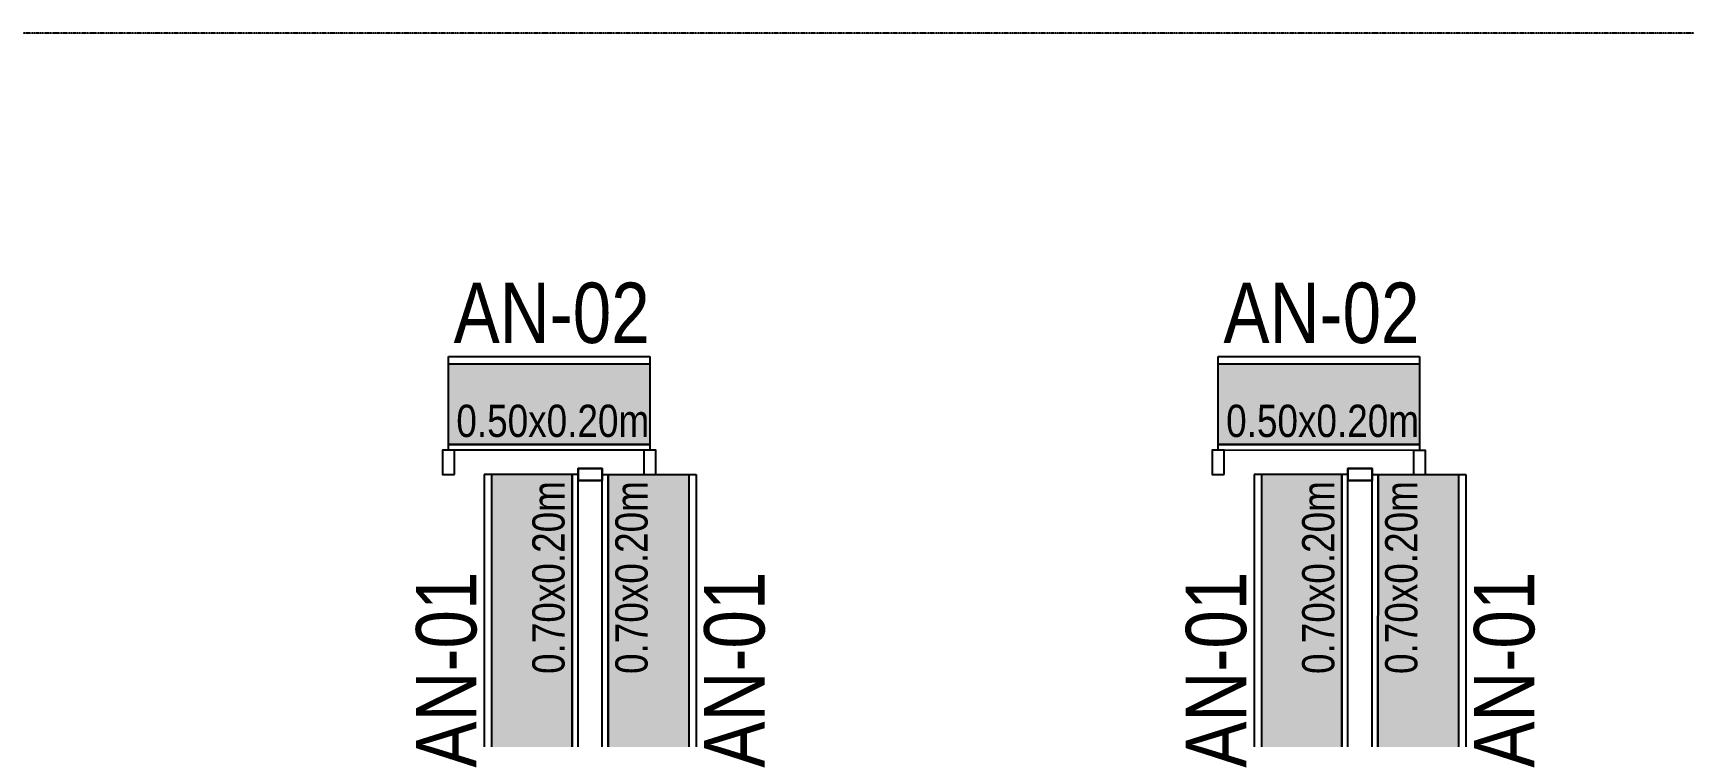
# Model space of a CAD drawing. Header units: millimetres. Extents: x 2698011 to 2856548, y 1019778 to 1210064.
# Drawn here: x 2789770 to 2793870, y 1124150 to 1125898 of the extents above; entities that cross this region are included whole.
import ezdxf
from ezdxf.enums import TextEntityAlignment as Align

# ---------------------------------------------------------------- set-up
doc = ezdxf.new("R2010")
doc.units = ezdxf.units.MM
doc.linetypes.add('DASHED', pattern=[19.05, 12.7, -6.35])
doc.linetypes.add('HIDDEN', pattern=[0.375, 0.25, -0.125])
doc.layers.add('_ textos', color=9, linetype='Continuous', lineweight=5)
for name, color, linetype in [('Bloques borde', 9, 'Continuous'), ('REFERENCIAS', 9, 'DASHED'), ('Y - PERFILES', 9, 'Continuous'), ('Y_ Perfiles planta', 9, 'Continuous')]:
    doc.layers.add(name, color=color, linetype=linetype)
doc.styles.add('ARIAL NARROW', font='ARIALN.TTF')

# ---------------------------------------------------------------- blocks, each defined once
blk = doc.blocks.new('500x200')
at = {"layer": 'Y - PERFILES'}
blk.add_hatch(color=0, dxfattribs=at).paths.add_polyline_path([(53.8674, -9.1479), (53.8674, -8.9479), (53.3674, -8.9479), (53.3674, -9.1479)])
at = {"layer": 'Bloques borde'}
for p, q in [((53.3674, -9.1479), (53.3674, -8.9297)), ((53.3674, -8.9297), (53.8674, -8.9297)), ((53.8674, -8.9297), (53.8674, -9.1479)), ((53.3674, -8.9479), (53.8674, -8.9479)), ((53.8674, -9.1479), (53.3674, -9.1479))]:
    blk.add_line(p, q, dxfattribs=at)
for points in [[(53.3824, -9.2227), (53.3824, -9.1627), (53.3524, -9.1627), (53.3524, -9.2227)], [(53.8674, -9.1479), (53.8674, -9.1627), (53.3674, -9.1627), (53.3674, -9.1479)], [(53.8824, -9.2227), (53.8824, -9.1627), (53.8524, -9.1627), (53.8524, -9.2227)]]:
    blk.add_lwpolyline(points, close=True, dxfattribs=at)
at = {"layer": '_ textos', "color": 0, "style": 'ARIAL NARROW'}
blk.add_attdef('0.50X0.20M', text='', height=0.08, dxfattribs=at).set_placement((53.866, -9.0895), align=Align.MIDDLE_RIGHT)
at = {"layer": 'Y - PERFILES', "color": 0, "style": 'ARIAL NARROW'}
blk.add_attdef('S-01', (53.3804, -8.8963), '', height=0.15, dxfattribs=at)
blk = doc.blocks.new('MM700x200-60 m')
blk.add_hatch(color=256).paths.add_polyline_path([(715, 274.8), (15, 274.8), (15, 74.8), (715, 74.8)])
at = {"layer": 'Bloques borde'}
for p, q in [((15, 293), (15, 74.8)), ((715, 293), (15, 293)), ((715, 74.8), (715, 293)), ((715, 274.8), (15, 274.8)), ((15, 74.8), (715, 74.8))]:
    blk.add_line(p, q, dxfattribs=at)
for points in [[(0, 0), (0, 60), (30, 60), (30, 0)], [(15, 74.8), (15, 60), (715, 60), (715, 74.8)], [(700, 0), (700, 60), (730, 60), (730, 0)]]:
    blk.add_lwpolyline(points, close=True, dxfattribs=at)
at = {"layer": '_ textos', "style": 'ARIAL NARROW'}
blk.add_attdef('S-01', text='', height=150, dxfattribs=at).set_placement((230.3, 387.4), align=Align.MIDDLE_CENTER)
blk.add_attdef('0.70X0.20M', text='', height=80, dxfattribs=at).set_placement((698.5, 133.6), align=Align.MIDDLE_RIGHT)

msp = doc.modelspace()

# ---------------------------------------------------------------- linework, layer by layer
at = {"layer": 'REFERENCIAS', "linetype": 'HIDDEN'}
msp.add_line((2809563.82, 1125898.042), (2767141.621, 1125898.042), dxfattribs=at)

# ---------------------------------------------------------------- block references
at = {"layer": 'Y_ Perfiles planta'}
ref = msp.add_blockref('500x200', (2737434.595, 1134026.42, 1334.864), dxfattribs=dict(at, xscale=1000, yscale=1000, zscale=1000, rotation=359.9977225467084))
ref.add_attrib('S-01', 'AN-02', (2790814.636, 1125128.038, 1334.864), dxfattribs={"layer": 'Y - PERFILES', "height": 150, "rotation": 359.997723, "style": 'ARIAL NARROW'})
ref.add_attrib('0.50X0.20M', '0.50x0.20m', dxfattribs={"layer": 'Y - PERFILES', "color": 7, "height": 80, "rotation": 359.997723, "style": 'ARIAL NARROW'}).set_placement((2791300.278, 1124934.811, 1334.864), align=Align.MIDDLE_RIGHT)
ref = msp.add_blockref('500x200', (2739346.112, 1134026.344, 1334.864), dxfattribs=dict(at, xscale=1000, yscale=1000, zscale=1000, rotation=359.9977225467084))
ref.add_attrib('S-01', 'AN-02', (2792726.152, 1125127.962, 1334.864), dxfattribs={"layer": 'Y - PERFILES', "height": 150, "rotation": 359.997723, "style": 'ARIAL NARROW'})
ref.add_attrib('0.50X0.20M', '0.50x0.20m', dxfattribs={"layer": 'Y - PERFILES', "color": 7, "height": 80, "rotation": 359.997723, "style": 'ARIAL NARROW'}).set_placement((2793211.794, 1124934.735, 1334.864), align=Align.MIDDLE_RIGHT)
at = {"layer": 'Y_ Perfiles planta', "rotation": 89.99772254670827}
for p in [(2791183.636, 1124086.54, 1334.864), (2793095.153, 1124086.464, 1334.864)]:
    msp.add_blockref('MM700x200-60 m', p, dxfattribs=at).add_auto_attribs({'S-01': 'AN-01', '0.70X0.20M': '0.70x0.20m'})
at = {"layer": 'Y_ Perfiles planta'}
ref = msp.add_blockref('MM700x200-60 m', (2791123.636, 1124086.542, 1334.864), dxfattribs=dict(at, xscale=-1, rotation=269.9977225467082))
ref.add_attrib('S-01', 'AN-01', dxfattribs={"layer": '_ textos', "height": 150, "rotation": 89.997723, "style": 'ARIAL NARROW'}).set_placement((2791511.671, 1124316.84, 1334.864), align=Align.MIDDLE_CENTER)
ref.add_attrib('0.70X0.20M', '0.70x0.20m', dxfattribs={"layer": '_ textos', "height": 80, "rotation": 89.997723, "style": 'ARIAL NARROW'}).set_placement((2791256.222, 1124785.006, 1334.864), align=Align.MIDDLE_RIGHT)
ref = msp.add_blockref('MM700x200-60 m', (2793035.153, 1124086.466, 1334.864), dxfattribs=dict(at, xscale=-1, rotation=269.9977225467082))
ref.add_attrib('S-01', 'AN-01', dxfattribs={"layer": '_ textos', "height": 150, "rotation": 89.997723, "style": 'ARIAL NARROW'}).set_placement((2793423.188, 1124316.764, 1334.864), align=Align.MIDDLE_CENTER)
ref.add_attrib('0.70X0.20M', '0.70x0.20m', dxfattribs={"layer": '_ textos', "height": 80, "rotation": 89.997723, "style": 'ARIAL NARROW'}).set_placement((2793167.738, 1124784.93, 1334.864), align=Align.MIDDLE_RIGHT)

doc.saveas('drawing.dxf')
